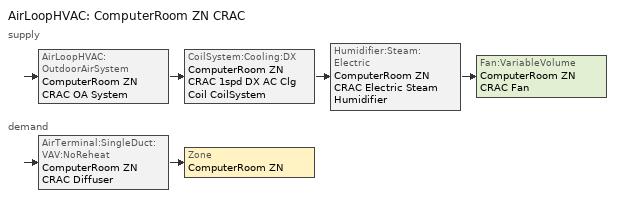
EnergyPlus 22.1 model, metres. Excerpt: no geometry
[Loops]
AirLoopHVAC 'ComputerRoom ZN CRAC'
 supply: AirLoopHVAC:OutdoorAirSystem 'ComputerRoom ZN CRAC OA System' > CoilSystem:Cooling:DX 'ComputerRoom ZN CRAC 1spd DX AC Clg Coil CoilSystem' > Humidifier:Steam:Electric 'ComputerRoom ZN CRAC Electric Steam Humidifier' > Fan:VariableVolume 'ComputerRoom ZN CRAC Fan'
 demand: AirTerminal:SingleDuct:VAV:NoReheat 'ComputerRoom ZN CRAC Diffuser' > Zone 'ComputerRoom ZN'
[ZoneControl:Thermostat]
ComputerRoom ZN Thermostat: Zone or ZoneList=ComputerRoom ZN; Control Type Schedule=ComputerRoom ZN Thermostat Schedule; Control 1=SmallDataCenterHighITE ComputerRoom Thermostat 1; Temperature Difference Between Cutout And Setpoint {deltaC}=0
[ThermostatSetpoint:DualSetpoint]
SmallDataCenterHighITE ComputerRoom Thermostat 1: Heating Setpoint Temperature Schedule=DataCenter HTGSETP_SCH; Cooling Setpoint Temperature Schedule=DataCenter CLGSETP_SCH
[AirTerminal:SingleDuct:VAV:NoReheat]
ComputerRoom ZN CRAC Diffuser: Availability Schedule=Always On Discrete; Maximum Air Flow Rate {m3/s}=Autosize; Zone Minimum Air Flow Input Method=Constant; Constant Minimum Air Flow Fraction=0.1; Fixed Minimum Air Flow Rate {m3/s}=Autosize
[Zone equipment]
ComputerRoom ZN: ComputerRoom ZN CRAC Diffuser
[Sizing:Zone]
ComputerRoom ZN: Zone Cooling Design Supply Air Temperature Input Method=SupplyAirTemperature; Zone Cooling Design Supply Air Temperature {C}=12.7778; Zone Cooling Design Supply Air Temperature Difference {deltaC}=11.11; Zone Heating Design Supply Air Temperature Input Method=SupplyAirTemperature; Zone Heating Design Supply Air Temperature {C}=12.7778; Zone Heating Design Supply Air Temperature Difference {deltaC}=11.11; Zone Cooling Design Supply Air Humidity Ratio {kgWater/kgDryAir}=0.0085; Zone Heating Design Supply Air Humidity Ratio {kgWater/kgDryAir}=0.008; Design Specification Outdoor Air Object=SmallDataCenterHighITE ComputerRoom Ventilation; Cooling Design Air Flow Method=DesignDay; Cooling Design Air Flow Rate {m3/s}=0; Cooling Minimum Air Flow per Zone Floor Area {m3/s-m2}=0.000762; Cooling Minimum Air Flow {m3/s}=0; Cooling Minimum Air Flow Fraction=0; Heating Design Air Flow Method=DesignDay; Heating Design Air Flow Rate {m3/s}=0; Heating Maximum Air Flow per Zone Floor Area {m3/s-m2}=0.002032; Heating Maximum Air Flow {m3/s}=0.141576; Heating Maximum Air Flow Fraction=0.3; Account for Dedicated Outdoor Air System=No
[DesignSpecification:OutdoorAir]
SmallDataCenterHighITE ComputerRoom Ventilation: Outdoor Air Method=Sum; Outdoor Air Flow per Person {m3/s-person}=0.00235974; Outdoor Air Flow per Zone Floor Area {m3/s-m2}=0.0003048; Outdoor Air Flow per Zone {m3/s}=0; Outdoor Air Flow Air Changes per Hour {1/hr}=0
[AirLoopHVAC]
ComputerRoom ZN CRAC: Design Supply Air Flow Rate {m3/s}=AutoSize; Design Return Air Flow Fraction of Supply Air Flow=1
[Sizing:System]
ComputerRoom ZN CRAC: Type of Load to Size On=Sensible; Design Outdoor Air Flow Rate {m3/s}=Autosize; Central Heating Maximum System Air Flow Ratio=0.05; Preheat Design Temperature {C}=18; Preheat Design Humidity Ratio {kgWater/kgDryAir}=0.008; Precool Design Temperature {C}=27; Precool Design Humidity Ratio {kgWater/kgDryAir}=0.008; Central Cooling Design Supply Air Temperature {C}=12.7778; Central Heating Design Supply Air Temperature {C}=12.7778; Type of Zone Sum to Use=Coincident; 100% Outdoor Air in Cooling=No; 100% Outdoor Air in Heating=No; Central Cooling Design Supply Air Humidity Ratio {kgWater/kgDryAir}=0.0085; Central Heating Design Supply Air Humidity Ratio {kgWater/kgDryAir}=0.008; Cooling Supply Air Flow Rate Method=DesignDay; Cooling Supply Air Flow Rate {m3/s}=0; Cooling Supply Air Flow Rate Per Floor Area {m3/s-m2}=0.00996765; Cooling Fraction of Autosized Cooling Supply Air Flow Rate=1; Cooling Supply Air Flow Rate Per Unit Cooling Capacity {m3/s-W}=3.94755e-05; Heating Supply Air Flow Rate Method=DesignDay; Heating Supply Air Flow Rate {m3/s}=0; Heating Supply Air Flow Rate Per Floor Area {m3/s-m2}=0.00996765; Heating Fraction of Autosized Heating Supply Air Flow Rate=1; Heating Fraction of Autosized Cooling Supply Air Flow Rate=1; Heating Supply Air Flow Rate Per Unit Heating Capacity {m3/s-W}=3.15882e-05; System Outdoor Air Method=ZoneSum; Zone Maximum Outdoor Air Fraction=1; Cooling Design Capacity Method=CoolingDesignCapacity; Cooling Design Capacity {W}=Autosize; Cooling Design Capacity Per Floor Area {W/m2}=234.7; Fraction of Autosized Cooling Design Capacity=1; Heating Design Capacity Method=HeatingDesignCapacity; Heating Design Capacity {W}=Autosize; Heating Design Capacity Per Floor Area {W/m2}=157; Fraction of Autosized Heating Design Capacity=1; Central Cooling Capacity Control Method=OnOff; Occupant Diversity=Autosize
[AvailabilityManager:Scheduled]
ComputerRoom ZN CRAC Availability Manager: Schedule=Always On Discrete
[Controller:OutdoorAir]
ComputerRoom ZN CRAC OA System Controller: Minimum Outdoor Air Flow Rate {m3/s}=0; Maximum Outdoor Air Flow Rate {m3/s}=Autosize; Economizer Control Type=DifferentialDryBulb; Economizer Control Action Type=ModulateFlow; Lockout Type=LockoutWithHeating; Minimum Limit Type=FixedMinimum; Minimum Outdoor Air Schedule=DataCenter MinOA_MotorizedDamper_Sched; Maximum Fraction of Outdoor Air Schedule=ems_ComputerRoom_ZN_CRAC_maxOASch; Mechanical Ventilation Controller=Controller Mechanical Ventilation 1; High Humidity Control=No; High Humidity Outdoor Air Flow Ratio=1; Control High Indoor Humidity Based on Outdoor Humidity Ratio=Yes; Heat Recovery Bypass Control Type=BypassWhenWithinEconomizerLimits
[Controller:MechanicalVentilation]
Controller Mechanical Ventilation 1: Availability Schedule=DataCenter MinOA_MotorizedDamper_Sched; Demand Controlled Ventilation=No; System Outdoor Air Method=ZoneSum; Zone or ZoneList Name 1=ComputerRoom ZN; Design Specification Outdoor Air Object Name 1=SmallDataCenterHighITE ComputerRoom Ventilation
[SetpointManager:MixedAir] Control Variable=Temperature
Name | Setpoint Node or NodeList
ComputerRoom ZN CRAC Mixed Air Node OS Default SPM | ComputerRoom ZN CRAC Mixed Air Node
ComputerRoom ZN CRAC 1spd DX AC Clg Coil Outlet Air Node OS Default SPM | ComputerRoom ZN CRAC 1spd DX AC Clg Coil Outlet Air Node
ComputerRoom ZN CRAC Electric Steam Humidifier Outlet Air Node OS Default SPM | ComputerRoom ZN CRAC Electric Steam Humidifier Outlet Air Node
[CoilSystem:Cooling:DX]
ComputerRoom ZN CRAC 1spd DX AC Clg Coil CoilSystem: Availability Schedule=Always On Discrete; Cooling Coil=ComputerRoom ZN CRAC 1spd DX AC Clg Coil
[Coil:Cooling:DX:SingleSpeed]
ComputerRoom ZN CRAC 1spd DX AC Clg Coil: Availability Schedule=Always On Discrete; Gross Rated Total Cooling Capacity {W}=Autosize; Gross Rated Sensible Heat Ratio=Autosize; Gross Rated Cooling COP {W/W}=3; Rated Air Flow Rate {m3/s}=Autosize; Rated Evaporator Fan Power Per Volume Flow Rate 2017 {W/(m3/s)}=773.3; Total Cooling Capacity Function of Temperature Curve=Curve Biquadratic 3; Total Cooling Capacity Function of Flow Fraction Curve=Curve Quadratic 4; Energy Input Ratio Function of Temperature Curve=Curve Biquadratic 4; Energy Input Ratio Function of Flow Fraction Curve=Curve Quadratic 5; Part Load Fraction Correlation Curve=Curve Quadratic 6; Minimum Outdoor Dry-Bulb Temperature for Compressor Operation {C}=-25; Nominal Time for Condensate Removal to Begin {s}=0; Ratio of Initial Moisture Evaporation Rate and Steady State Latent Capacity=0; Maximum Cycling Rate {cycles/hr}=0; Latent Capacity Time Constant {s}=0; Condenser Type=AirCooled; Evaporative Condenser Effectiveness=0.9; Evaporative Condenser Air Flow Rate {m3/s}=Autosize; Evaporative Condenser Pump Rated Power Consumption {W}=Autosize; Crankcase Heater Capacity {W}=0; Maximum Outdoor Dry-Bulb Temperature for Crankcase Heater Operation {C}=10; Basin Heater Capacity {W/K}=0; Basin Heater Setpoint Temperature {C}=2
[Humidifier:Steam:Electric]
ComputerRoom ZN CRAC Electric Steam Humidifier: Rated Capacity {m3/s}=Autosize; Rated Power {W}=Autosize
[SetpointManager:SingleZone:Humidity:Minimum]
Setpoint Manager Single Zone Humidity Minimum 1: Setpoint Node or NodeList=ComputerRoom ZN CRAC Electric Steam Humidifier Outlet Air Node
[Fan:VariableVolume]
ComputerRoom ZN CRAC Fan: Availability Schedule=Always On Discrete; Fan Total Efficiency=0.6045; Pressure Rise {Pa}=1389.92; Maximum Flow Rate {m3/s}=AutoSize; Fan Power Minimum Flow Rate Input Method=Fraction; Fan Power Minimum Flow Fraction=0.1; Fan Power Minimum Air Flow Rate {m3/s}=0; Motor Efficiency=0.93; Motor In Airstream Fraction=1; Fan Power Coefficient 1=0.027828; Fan Power Coefficient 2=0.026583; Fan Power Coefficient 3=-0.087069; Fan Power Coefficient 4=1.03092; Fan Power Coefficient 5=0
[SetpointManager:Scheduled]
CRAC supply air setpoint manager: Control Variable=Temperature; Schedule=AHU Supply Temp Sch; Setpoint Node or NodeList=ComputerRoom ZN CRAC Supply Outlet Node
[Schedule:Day:Interval]
DataCenter HTGSETP_SCH Default; DataCenter HTGSETP_SCH Summer Design Day; DataCenter HTGSETP_SCH Winter Design Day: No, 24:00, 15
DataCenter CLGSETP_SCH Default; DataCenter CLGSETP_SCH Summer Design Day; DataCenter CLGSETP_SCH Winter Design Day: No, 24:00, 35
AHU Supply Temp Sch Default: No, 24:00, 12.7778
DataCenter MinOA_MotorizedDamper_Sched Default: No, 24:00, 1
ems_ComputerRoom_ZN_CRAC_maxOASch_Default: No, 24:00, 0.75
[Schedule:Week:Daily]
DataCenter HTGSETP_SCH Week Rule - Jan1-Dec31: DataCenter HTGSETP_SCH Default, DataCenter HTGSETP_SCH Default, DataCenter HTGSETP_SCH Default, DataCenter HTGSETP_SCH Default, DataCenter HTGSETP_SCH Default, DataCenter HTGSETP_SCH Default, DataCenter HTGSETP_SCH Default, DataCenter HTGSETP_SCH Default, DataCenter HTGSETP_SCH Summer Design Day, DataCenter HTGSETP_SCH Winter Design Day, DataCenter HTGSETP_SCH Default, DataCenter HTGSETP_SCH Default
DataCenter CLGSETP_SCH Week Rule - Jan1-Dec31: DataCenter CLGSETP_SCH Default, DataCenter CLGSETP_SCH Default, DataCenter CLGSETP_SCH Default, DataCenter CLGSETP_SCH Default, DataCenter CLGSETP_SCH Default, DataCenter CLGSETP_SCH Default, DataCenter CLGSETP_SCH Default, DataCenter CLGSETP_SCH Default, DataCenter CLGSETP_SCH Summer Design Day, DataCenter CLGSETP_SCH Winter Design Day, DataCenter CLGSETP_SCH Default, DataCenter CLGSETP_SCH Default
AHU Supply Temp Sch Week Rule - Jan1-Dec31: AHU Supply Temp Sch Default, AHU Supply Temp Sch Default, AHU Supply Temp Sch Default, AHU Supply Temp Sch Default, AHU Supply Temp Sch Default, AHU Supply Temp Sch Default, AHU Supply Temp Sch Default, AHU Supply Temp Sch Default, AHU Supply Temp Sch Default, AHU Supply Temp Sch Default, AHU Supply Temp Sch Default, AHU Supply Temp Sch Default
DataCenter MinOA_MotorizedDamper_Sched Week Rule - Jan1-Dec31: DataCenter MinOA_MotorizedDamper_Sched Default, DataCenter MinOA_MotorizedDamper_Sched Default, DataCenter MinOA_MotorizedDamper_Sched Default, DataCenter MinOA_MotorizedDamper_Sched Default, DataCenter MinOA_MotorizedDamper_Sched Default, DataCenter MinOA_MotorizedDamper_Sched Default, DataCenter MinOA_MotorizedDamper_Sched Default, DataCenter MinOA_MotorizedDamper_Sched Default, DataCenter MinOA_MotorizedDamper_Sched Default, DataCenter MinOA_MotorizedDamper_Sched Default, DataCenter MinOA_MotorizedDamper_Sched Default, DataCenter MinOA_MotorizedDamper_Sched Default
ems_ComputerRoom_ZN_CRAC_maxOASch Week Rule - Jan1-Dec31: ems_ComputerRoom_ZN_CRAC_maxOASch_Default, ems_ComputerRoom_ZN_CRAC_maxOASch_Default, ems_ComputerRoom_ZN_CRAC_maxOASch_Default, ems_ComputerRoom_ZN_CRAC_maxOASch_Default, ems_ComputerRoom_ZN_CRAC_maxOASch_Default, ems_ComputerRoom_ZN_CRAC_maxOASch_Default, ems_ComputerRoom_ZN_CRAC_maxOASch_Default, ems_ComputerRoom_ZN_CRAC_maxOASch_Default, ems_ComputerRoom_ZN_CRAC_maxOASch_Default, ems_ComputerRoom_ZN_CRAC_maxOASch_Default, ems_ComputerRoom_ZN_CRAC_maxOASch_Default, ems_ComputerRoom_ZN_CRAC_maxOASch_Default
[Schedule:Year]
DataCenter HTGSETP_SCH: DataCenter HTGSETP_SCH Week Rule - Jan1-Dec31, 1, 1, 12, 31
DataCenter CLGSETP_SCH: DataCenter CLGSETP_SCH Week Rule - Jan1-Dec31, 1, 1, 12, 31
AHU Supply Temp Sch: AHU Supply Temp Sch Week Rule - Jan1-Dec31, 1, 1, 12, 31
DataCenter MinOA_MotorizedDamper_Sched: DataCenter MinOA_MotorizedDamper_Sched Week Rule - Jan1-Dec31, 1, 1, 12, 31
ems_ComputerRoom_ZN_CRAC_maxOASch: ems_ComputerRoom_ZN_CRAC_maxOASch Week Rule - Jan1-Dec31, 1, 1, 12, 31
[Schedule:Compact]
ComputerRoom ZN Thermostat Schedule: Through: 12/31, For: AllDays, Until: 24:00, 4
[Schedule:Constant]
Always On Discrete: Hourly Value=1
[Curve:Biquadratic] Minimum Value of x {BasedOnField A2}=-100; Maximum Value of x {BasedOnField A2}=100; Minimum Value of y {BasedOnField A3}=-100; Maximum Value of y {BasedOnField A3}=100
Name | Coefficient1 Constant | Coefficient2 x | Coefficient3 x**2 | Coefficient4 y | Coefficient5 y**2 | Coefficient6 x*y
Curve Biquadratic 3 | 0.971212 | -0.0152755 | 0.00144345 | -0.00039321 | -6.8364e-06 | -0.000290596
Curve Biquadratic 4 | 0.286871 | 0.0239022 | -0.000810648 | 0.0134585 | 0.000338936 | -0.000487004
[Curve:Quadratic]
Name | Coefficient1 Constant | Coefficient2 x | Coefficient3 x**2 | Minimum Value of x {BasedOnField A2} | Maximum Value of x {BasedOnField A2} | Minimum Curve Output {BasedOnField A3} | Maximum Curve Output {BasedOnField A3}
Curve Quadratic 4; Curve Quadratic 5 | 1 | 0 | 0 | -100 | 100
Curve Quadratic 6 | 0.909496 | 0.0986477 | -0.00819488 | 0 | 1 | 0.7 | 1
